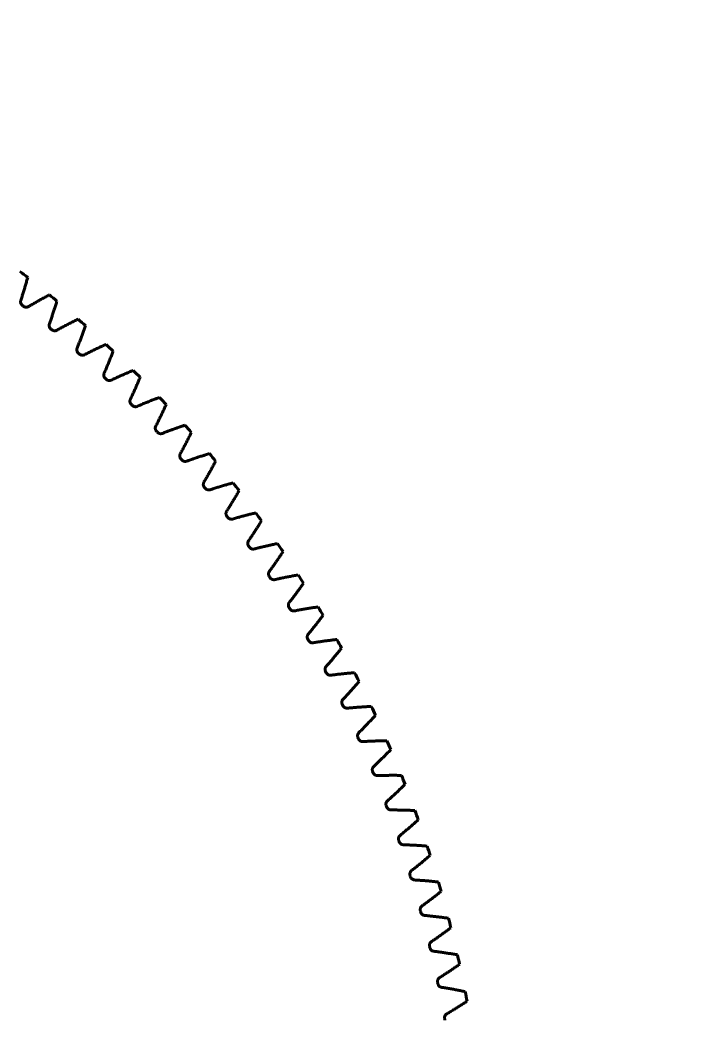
# Model space of a CAD drawing. Header units: millimetres. Extents: x 0 to 210, y 0 to 297.
# Drawn here: x 153.5 to 210, y 151.9 to 237.1 of the extents above; entities that cross this region are included whole.
import ezdxf

# ---------------------------------------------------------------- set-up
doc = ezdxf.new("R2010")
doc.units = ezdxf.units.MM
doc.linetypes.add('K5LT_BASIC', pattern=[0])
doc.layers.add('Системный слой', color=7, linetype='Continuous')

msp = doc.modelspace()

# ---------------------------------------------------------------- linework, layer by layer
at = {"layer": 'Системный слой', "color": 150, "linetype": 'K5LT_BASIC', "lineweight": 60, "true_color": 0x0080ff}
for radius, start, end in [(102.031, 51.9676, 52.4324), (102.031, 50.1676, 50.6324), (99.883, 51.26313, 51.33687), (102.031, 48.3676, 48.8324), (99.883, 49.46313, 49.53687), (99.883, 47.66313, 47.73687), (102.031, 46.5676, 47.0324), (102.031, 44.7676, 45.2324), (99.883, 45.86313, 45.93687), (102.031, 42.9676, 43.4324), (99.883, 44.06313, 44.13687), (99.883, 42.26313, 42.33687), (102.031, 41.1676, 41.6324), (99.883, 40.46313, 40.53687), (102.031, 39.3676, 39.8324), (102.031, 37.5676, 38.0324), (99.883, 38.66313, 38.73687), (102.031, 35.7676, 36.2324), (99.883, 36.86313, 36.93687), (99.883, 35.06313, 35.13687), (102.031, 33.9676, 34.4324), (99.883, 33.26313, 33.33687), (102.031, 32.1676, 32.6324), (99.883, 31.46313, 31.53687), (102.031, 30.3676, 30.8324), (99.883, 29.66313, 29.73687), (102.031, 28.5676, 29.0324), (99.883, 27.86313, 27.93687), (102.031, 26.7676, 27.2324), (99.883, 26.06313, 26.13687), (102.031, 24.9676, 25.4324), (99.883, 24.26313, 24.33687), (102.031, 23.1676, 23.6324), (99.883, 22.46313, 22.53687), (102.031, 21.3676, 21.8324), (99.883, 20.66313, 20.73687), (102.031, 19.5676, 20.0324), (99.883, 18.86313, 18.93687), (102.031, 17.7676, 18.2324), (99.883, 17.06313, 17.13687), (102.031, 15.9676, 16.4324), (99.883, 15.26313, 15.33687), (102.031, 14.1676, 14.6324), (99.883, 13.46313, 13.53687), (102.031, 12.3676, 12.8324), (99.883, 11.66313, 11.73687), (102.031, 10.5676, 11.0324), (99.883, 9.86313, 9.93687)]:
    msp.add_arc((91.297, 134.783), radius, start, end, dxfattribs=at)
for points, knots in [([(154.159, 215.149), (154.129, 215.039), (154.099, 214.929), (154.038, 214.709), (154.007, 214.599), (153.944, 214.381), (153.912, 214.272), (153.847, 214.055), (153.814, 213.946), (153.747, 213.73), (153.713, 213.623), (153.645, 213.408), (153.61, 213.301), (153.575, 213.194)], [0, 0, 0, 0, 1.84767, 1.84767, 3.689606, 3.689606, 5.525806, 5.525806, 7.356272, 7.356272, 9.181004, 9.181004, 11, 11, 11, 11]), ([(153.575, 213.194), (153.567, 213.169), (153.561, 213.144), (153.555, 213.093), (153.554, 213.066), (153.559, 213.015), (153.564, 212.989), (153.578, 212.94), (153.588, 212.916), (153.612, 212.871), (153.627, 212.849), (153.66, 212.81), (153.678, 212.792), (153.698, 212.775)], [0, 0, 0, 0, 1.84861, 1.84861, 3.681575, 3.681575, 5.511756, 5.511756, 7.341287, 7.341287, 9.17066, 9.17066, 11, 11, 11, 11]), ([(154.234, 212.666), (154.331, 212.724), (154.428, 212.781), (154.622, 212.894), (154.72, 212.951), (154.916, 213.063), (155.015, 213.119), (155.213, 213.23), (155.312, 213.285), (155.511, 213.394), (155.612, 213.448), (155.813, 213.556), (155.914, 213.609), (156.015, 213.663)], [0, 0, 0, 0, 1.818996, 1.818996, 3.643728, 3.643728, 5.474194, 5.474194, 7.310394, 7.310394, 9.15233, 9.15233, 11, 11, 11, 11]), ([(156.652, 213.135), (156.619, 213.026), (156.586, 212.916), (156.517, 212.699), (156.483, 212.59), (156.413, 212.374), (156.377, 212.266), (156.306, 212.051), (156.269, 211.944), (156.196, 211.73), (156.159, 211.623), (156.084, 211.411), (156.046, 211.305), (156.007, 211.199)], [0, 0, 0, 0, 1.84767, 1.84767, 3.689606, 3.689606, 5.525806, 5.525806, 7.356272, 7.356272, 9.181004, 9.181004, 11, 11, 11, 11]), ([(153.799, 212.695), (153.819, 212.679), (153.841, 212.665), (153.886, 212.641), (153.911, 212.632), (153.96, 212.618), (153.986, 212.614), (154.037, 212.61), (154.063, 212.611), (154.114, 212.618), (154.14, 212.624), (154.188, 212.641), (154.212, 212.652), (154.234, 212.666)], [0, 0, 0, 0, 1.82934, 1.82934, 3.658713, 3.658713, 5.488244, 5.488244, 7.318425, 7.318425, 9.15139, 9.15139, 11, 11, 11, 11]), ([(156.65, 210.651), (156.748, 210.705), (156.847, 210.759), (157.045, 210.867), (157.144, 210.92), (157.344, 211.026), (157.444, 211.079), (157.645, 211.183), (157.746, 211.235), (157.949, 211.338), (158.051, 211.389), (158.255, 211.491), (158.358, 211.541), (158.46, 211.591)], [0, 0, 0, 0, 1.818996, 1.818996, 3.643728, 3.643728, 5.474194, 5.474194, 7.310394, 7.310394, 9.15233, 9.15233, 11, 11, 11, 11]), ([(156.007, 211.199), (155.998, 211.175), (155.992, 211.149), (155.984, 211.098), (155.983, 211.072), (155.985, 211.021), (155.989, 210.995), (156.002, 210.945), (156.012, 210.921), (156.034, 210.875), (156.048, 210.853), (156.08, 210.812), (156.097, 210.794), (156.117, 210.777)], [0, 0, 0, 0, 1.84861, 1.84861, 3.681575, 3.681575, 5.511756, 5.511756, 7.341287, 7.341287, 9.17066, 9.17066, 11, 11, 11, 11]), ([(156.215, 210.693), (156.235, 210.676), (156.256, 210.662), (156.301, 210.637), (156.325, 210.627), (156.374, 210.611), (156.4, 210.606), (156.451, 210.601), (156.477, 210.601), (156.528, 210.607), (156.554, 210.612), (156.603, 210.627), (156.627, 210.638), (156.65, 210.651)], [0, 0, 0, 0, 1.82934, 1.82934, 3.658713, 3.658713, 5.488244, 5.488244, 7.318425, 7.318425, 9.15139, 9.15139, 11, 11, 11, 11]), ([(159.081, 211.043), (159.045, 210.935), (159.008, 210.827), (158.933, 210.612), (158.895, 210.504), (158.818, 210.29), (158.779, 210.183), (158.701, 209.971), (158.661, 209.865), (158.581, 209.653), (158.541, 209.548), (158.459, 209.338), (158.417, 209.233), (158.375, 209.129)], [0, 0, 0, 0, 1.84767, 1.84767, 3.689606, 3.689606, 5.525806, 5.525806, 7.356272, 7.356272, 9.181004, 9.181004, 11, 11, 11, 11]), ([(158.375, 209.129), (158.366, 209.105), (158.358, 209.08), (158.349, 209.029), (158.347, 209.003), (158.348, 208.951), (158.351, 208.925), (158.363, 208.875), (158.371, 208.851), (158.392, 208.804), (158.406, 208.781), (158.436, 208.74), (158.453, 208.721), (158.472, 208.703)], [0, 0, 0, 0, 1.84861, 1.84861, 3.681575, 3.681575, 5.511756, 5.511756, 7.341287, 7.341287, 9.17066, 9.17066, 11, 11, 11, 11]), ([(159, 208.56), (159.1, 208.612), (159.201, 208.663), (159.402, 208.764), (159.503, 208.814), (159.706, 208.914), (159.808, 208.963), (160.012, 209.061), (160.115, 209.11), (160.321, 209.207), (160.424, 209.255), (160.632, 209.349), (160.736, 209.397), (160.84, 209.443)], [0, 0, 0, 0, 1.818996, 1.818996, 3.643728, 3.643728, 5.474194, 5.474194, 7.310394, 7.310394, 9.15233, 9.15233, 11, 11, 11, 11]), ([(161.443, 208.877), (161.403, 208.77), (161.363, 208.663), (161.281, 208.45), (161.24, 208.344), (161.156, 208.132), (161.114, 208.027), (161.029, 207.816), (160.986, 207.712), (160.9, 207.503), (160.856, 207.399), (160.767, 207.192), (160.723, 207.088), (160.678, 206.985)], [0, 0, 0, 0, 1.84767, 1.84767, 3.689606, 3.689606, 5.525806, 5.525806, 7.356272, 7.356272, 9.181004, 9.181004, 11, 11, 11, 11]), ([(158.567, 208.617), (158.587, 208.599), (158.607, 208.584), (158.651, 208.558), (158.675, 208.547), (158.724, 208.53), (158.749, 208.524), (158.8, 208.517), (158.826, 208.516), (158.877, 208.52), (158.903, 208.525), (158.953, 208.539), (158.977, 208.548), (159, 208.56)], [0, 0, 0, 0, 1.82934, 1.82934, 3.658713, 3.658713, 5.488244, 5.488244, 7.318425, 7.318425, 9.15139, 9.15139, 11, 11, 11, 11]), ([(161.284, 206.397), (161.386, 206.446), (161.488, 206.494), (161.692, 206.588), (161.795, 206.635), (162.001, 206.729), (162.104, 206.775), (162.311, 206.866), (162.415, 206.912), (162.624, 207.002), (162.729, 207.046), (162.939, 207.135), (163.045, 207.179), (163.151, 207.222)], [0, 0, 0, 0, 1.818996, 1.818996, 3.643728, 3.643728, 5.474194, 5.474194, 7.310394, 7.310394, 9.15233, 9.15233, 11, 11, 11, 11]), ([(160.678, 206.985), (160.667, 206.961), (160.659, 206.936), (160.648, 206.886), (160.645, 206.86), (160.645, 206.809), (160.647, 206.783), (160.657, 206.732), (160.665, 206.707), (160.684, 206.66), (160.697, 206.637), (160.726, 206.595), (160.742, 206.575), (160.761, 206.557)], [0, 0, 0, 0, 1.84861, 1.84861, 3.681575, 3.681575, 5.511756, 5.511756, 7.341287, 7.341287, 9.17066, 9.17066, 11, 11, 11, 11]), ([(160.853, 206.467), (160.872, 206.449), (160.892, 206.433), (160.935, 206.406), (160.959, 206.394), (161.007, 206.376), (161.032, 206.369), (161.083, 206.361), (161.109, 206.359), (161.16, 206.361), (161.186, 206.365), (161.236, 206.377), (161.261, 206.386), (161.284, 206.397)], [0, 0, 0, 0, 1.82934, 1.82934, 3.658713, 3.658713, 5.488244, 5.488244, 7.318425, 7.318425, 9.15139, 9.15139, 11, 11, 11, 11]), ([(163.736, 206.637), (163.693, 206.531), (163.649, 206.426), (163.56, 206.215), (163.516, 206.11), (163.426, 205.902), (163.38, 205.797), (163.289, 205.59), (163.243, 205.487), (163.149, 205.281), (163.102, 205.178), (163.007, 204.974), (162.96, 204.872), (162.911, 204.77)], [0, 0, 0, 0, 1.84767, 1.84767, 3.689606, 3.689606, 5.525806, 5.525806, 7.356272, 7.356272, 9.181004, 9.181004, 11, 11, 11, 11]), ([(162.911, 204.77), (162.9, 204.747), (162.891, 204.722), (162.879, 204.672), (162.875, 204.646), (162.873, 204.595), (162.874, 204.569), (162.883, 204.518), (162.89, 204.493), (162.908, 204.445), (162.92, 204.422), (162.947, 204.378), (162.963, 204.358), (162.981, 204.339)], [0, 0, 0, 0, 1.84861, 1.84861, 3.681575, 3.681575, 5.511756, 5.511756, 7.341287, 7.341287, 9.17066, 9.17066, 11, 11, 11, 11]), ([(163.499, 204.164), (163.602, 204.209), (163.706, 204.253), (163.913, 204.342), (164.017, 204.386), (164.226, 204.472), (164.33, 204.515), (164.541, 204.6), (164.646, 204.642), (164.858, 204.726), (164.964, 204.767), (165.177, 204.849), (165.284, 204.889), (165.391, 204.929)], [0, 0, 0, 0, 1.818996, 1.818996, 3.643728, 3.643728, 5.474194, 5.474194, 7.310394, 7.310394, 9.15233, 9.15233, 11, 11, 11, 11]), ([(163.071, 204.247), (163.089, 204.228), (163.109, 204.212), (163.151, 204.183), (163.174, 204.17), (163.221, 204.151), (163.246, 204.143), (163.296, 204.133), (163.323, 204.131), (163.374, 204.131), (163.4, 204.134), (163.45, 204.145), (163.475, 204.153), (163.499, 204.164)], [0, 0, 0, 0, 1.82934, 1.82934, 3.658713, 3.658713, 5.488244, 5.488244, 7.318425, 7.318425, 9.15139, 9.15139, 11, 11, 11, 11]), ([(165.957, 204.326), (165.911, 204.222), (165.863, 204.118), (165.768, 203.91), (165.721, 203.807), (165.624, 203.601), (165.575, 203.498), (165.477, 203.294), (165.428, 203.192), (165.328, 202.989), (165.278, 202.888), (165.177, 202.687), (165.126, 202.586), (165.074, 202.486)], [0, 0, 0, 0, 1.84767, 1.84767, 3.689606, 3.689606, 5.525806, 5.525806, 7.356272, 7.356272, 9.181004, 9.181004, 11, 11, 11, 11]), ([(165.074, 202.486), (165.062, 202.463), (165.053, 202.439), (165.039, 202.389), (165.034, 202.363), (165.03, 202.312), (165.031, 202.286), (165.038, 202.235), (165.044, 202.21), (165.061, 202.161), (165.072, 202.137), (165.098, 202.093), (165.113, 202.073), (165.131, 202.053)], [0, 0, 0, 0, 1.84861, 1.84861, 3.681575, 3.681575, 5.511756, 5.511756, 7.341287, 7.341287, 9.17066, 9.17066, 11, 11, 11, 11]), ([(165.217, 201.958), (165.235, 201.939), (165.254, 201.922), (165.295, 201.892), (165.318, 201.878), (165.364, 201.857), (165.389, 201.849), (165.439, 201.837), (165.465, 201.834), (165.517, 201.833), (165.543, 201.835), (165.594, 201.844), (165.618, 201.852), (165.643, 201.862)], [0, 0, 0, 0, 1.82934, 1.82934, 3.658713, 3.658713, 5.488244, 5.488244, 7.318425, 7.318425, 9.15139, 9.15139, 11, 11, 11, 11]), ([(165.643, 201.862), (165.747, 201.903), (165.852, 201.945), (166.062, 202.027), (166.167, 202.067), (166.379, 202.147), (166.485, 202.187), (166.697, 202.265), (166.804, 202.304), (167.018, 202.381), (167.126, 202.419), (167.341, 202.494), (167.449, 202.531), (167.557, 202.567)], [0, 0, 0, 0, 1.818996, 1.818996, 3.643728, 3.643728, 5.474194, 5.474194, 7.310394, 7.310394, 9.15233, 9.15233, 11, 11, 11, 11]), ([(168.105, 201.947), (168.055, 201.844), (168.004, 201.741), (167.903, 201.537), (167.852, 201.435), (167.749, 201.232), (167.697, 201.131), (167.593, 200.93), (167.54, 200.83), (167.434, 200.63), (167.381, 200.531), (167.273, 200.333), (167.219, 200.234), (167.165, 200.136)], [0, 0, 0, 0, 1.84767, 1.84767, 3.689606, 3.689606, 5.525806, 5.525806, 7.356272, 7.356272, 9.181004, 9.181004, 11, 11, 11, 11]), ([(167.165, 200.136), (167.152, 200.113), (167.141, 200.089), (167.126, 200.04), (167.121, 200.014), (167.115, 199.963), (167.115, 199.937), (167.12, 199.886), (167.125, 199.86), (167.141, 199.811), (167.151, 199.787), (167.176, 199.742), (167.19, 199.721), (167.207, 199.701)], [0, 0, 0, 0, 1.84861, 1.84861, 3.681575, 3.681575, 5.511756, 5.511756, 7.341287, 7.341287, 9.17066, 9.17066, 11, 11, 11, 11]), ([(167.291, 199.603), (167.308, 199.583), (167.326, 199.566), (167.367, 199.534), (167.389, 199.52), (167.435, 199.498), (167.459, 199.488), (167.509, 199.475), (167.535, 199.471), (167.586, 199.469), (167.612, 199.47), (167.663, 199.478), (167.688, 199.484), (167.713, 199.493)], [0, 0, 0, 0, 1.82934, 1.82934, 3.658713, 3.658713, 5.488244, 5.488244, 7.318425, 7.318425, 9.15139, 9.15139, 11, 11, 11, 11]), ([(167.713, 199.493), (167.819, 199.532), (167.925, 199.57), (168.137, 199.645), (168.244, 199.682), (168.458, 199.756), (168.565, 199.792), (168.78, 199.864), (168.888, 199.899), (169.104, 199.969), (169.213, 200.003), (169.43, 200.072), (169.54, 200.105), (169.649, 200.139)], [0, 0, 0, 0, 1.818996, 1.818996, 3.643728, 3.643728, 5.474194, 5.474194, 7.310394, 7.310394, 9.15233, 9.15233, 11, 11, 11, 11]), ([(170.176, 199.501), (170.123, 199.4), (170.07, 199.299), (169.962, 199.098), (169.908, 198.997), (169.798, 198.798), (169.743, 198.699), (169.633, 198.501), (169.577, 198.402), (169.465, 198.206), (169.408, 198.108), (169.295, 197.914), (169.238, 197.817), (169.18, 197.72)], [0, 0, 0, 0, 1.84767, 1.84767, 3.689606, 3.689606, 5.525806, 5.525806, 7.356272, 7.356272, 9.181004, 9.181004, 11, 11, 11, 11]), ([(169.18, 197.72), (169.166, 197.698), (169.155, 197.674), (169.138, 197.626), (169.132, 197.6), (169.125, 197.549), (169.124, 197.523), (169.128, 197.472), (169.132, 197.446), (169.146, 197.397), (169.155, 197.372), (169.179, 197.327), (169.193, 197.305), (169.209, 197.285)], [0, 0, 0, 0, 1.84861, 1.84861, 3.681575, 3.681575, 5.511756, 5.511756, 7.341287, 7.341287, 9.17066, 9.17066, 11, 11, 11, 11]), ([(169.708, 197.061), (169.815, 197.096), (169.922, 197.131), (170.137, 197.199), (170.244, 197.233), (170.46, 197.3), (170.569, 197.333), (170.786, 197.398), (170.895, 197.43), (171.113, 197.493), (171.223, 197.524), (171.443, 197.585), (171.553, 197.615), (171.663, 197.645)], [0, 0, 0, 0, 1.818996, 1.818996, 3.643728, 3.643728, 5.474194, 5.474194, 7.310394, 7.310394, 9.15233, 9.15233, 11, 11, 11, 11]), ([(169.289, 197.184), (169.306, 197.164), (169.324, 197.146), (169.363, 197.113), (169.385, 197.098), (169.43, 197.074), (169.454, 197.064), (169.503, 197.05), (169.529, 197.045), (169.58, 197.041), (169.607, 197.041), (169.658, 197.047), (169.683, 197.053), (169.708, 197.061)], [0, 0, 0, 0, 1.82934, 1.82934, 3.658713, 3.658713, 5.488244, 5.488244, 7.318425, 7.318425, 9.15139, 9.15139, 11, 11, 11, 11]), ([(172.17, 196.991), (172.114, 196.892), (172.057, 196.793), (171.943, 196.595), (171.886, 196.497), (171.77, 196.301), (171.712, 196.203), (171.596, 196.009), (171.537, 195.912), (171.418, 195.719), (171.359, 195.624), (171.239, 195.433), (171.179, 195.338), (171.118, 195.243)], [0, 0, 0, 0, 1.84767, 1.84767, 3.689606, 3.689606, 5.525806, 5.525806, 7.356272, 7.356272, 9.181004, 9.181004, 11, 11, 11, 11]), ([(171.118, 195.243), (171.104, 195.221), (171.092, 195.198), (171.074, 195.15), (171.067, 195.124), (171.058, 195.074), (171.056, 195.047), (171.058, 194.996), (171.062, 194.97), (171.074, 194.92), (171.083, 194.896), (171.105, 194.849), (171.118, 194.827), (171.134, 194.807)], [0, 0, 0, 0, 1.84861, 1.84861, 3.681575, 3.681575, 5.511756, 5.511756, 7.341287, 7.341287, 9.17066, 9.17066, 11, 11, 11, 11]), ([(171.626, 194.567), (171.734, 194.599), (171.842, 194.63), (172.058, 194.692), (172.167, 194.723), (172.385, 194.782), (172.494, 194.812), (172.713, 194.87), (172.823, 194.898), (173.044, 194.955), (173.154, 194.982), (173.376, 195.037), (173.487, 195.064), (173.598, 195.09)], [0, 0, 0, 0, 1.818996, 1.818996, 3.643728, 3.643728, 5.474194, 5.474194, 7.310394, 7.310394, 9.15233, 9.15233, 11, 11, 11, 11]), ([(171.211, 194.704), (171.226, 194.683), (171.244, 194.664), (171.282, 194.63), (171.304, 194.615), (171.348, 194.589), (171.372, 194.579), (171.421, 194.562), (171.446, 194.557), (171.497, 194.551), (171.523, 194.551), (171.575, 194.555), (171.6, 194.56), (171.626, 194.567)], [0, 0, 0, 0, 1.82934, 1.82934, 3.658713, 3.658713, 5.488244, 5.488244, 7.318425, 7.318425, 9.15139, 9.15139, 11, 11, 11, 11]), ([(174.084, 194.42), (174.025, 194.323), (173.965, 194.225), (173.845, 194.031), (173.785, 193.935), (173.663, 193.743), (173.602, 193.647), (173.479, 193.456), (173.417, 193.362), (173.293, 193.173), (173.23, 193.079), (173.105, 192.892), (173.042, 192.799), (172.978, 192.706)], [0, 0, 0, 0, 1.84767, 1.84767, 3.689606, 3.689606, 5.525806, 5.525806, 7.356272, 7.356272, 9.181004, 9.181004, 11, 11, 11, 11]), ([(172.978, 192.706), (172.963, 192.684), (172.951, 192.661), (172.931, 192.614), (172.923, 192.589), (172.913, 192.539), (172.91, 192.512), (172.91, 192.461), (172.913, 192.435), (172.924, 192.385), (172.932, 192.36), (172.952, 192.313), (172.965, 192.291), (172.98, 192.269)], [0, 0, 0, 0, 1.84861, 1.84861, 3.681575, 3.681575, 5.511756, 5.511756, 7.341287, 7.341287, 9.17066, 9.17066, 11, 11, 11, 11]), ([(173.053, 192.164), (173.069, 192.143), (173.085, 192.123), (173.123, 192.088), (173.143, 192.072), (173.187, 192.045), (173.211, 192.034), (173.259, 192.016), (173.284, 192.01), (173.335, 192.002), (173.361, 192.001), (173.413, 192.004), (173.438, 192.008), (173.464, 192.015)], [0, 0, 0, 0, 1.82934, 1.82934, 3.658713, 3.658713, 5.488244, 5.488244, 7.318425, 7.318425, 9.15139, 9.15139, 11, 11, 11, 11]), ([(173.464, 192.015), (173.573, 192.043), (173.682, 192.071), (173.9, 192.126), (174.01, 192.153), (174.229, 192.206), (174.34, 192.232), (174.561, 192.283), (174.671, 192.308), (174.893, 192.357), (175.005, 192.381), (175.228, 192.429), (175.34, 192.452), (175.452, 192.475)], [0, 0, 0, 0, 1.818996, 1.818996, 3.643728, 3.643728, 5.474194, 5.474194, 7.310394, 7.310394, 9.15233, 9.15233, 11, 11, 11, 11]), ([(175.917, 191.79), (175.854, 191.695), (175.792, 191.599), (175.665, 191.409), (175.602, 191.315), (175.474, 191.126), (175.41, 191.033), (175.281, 190.846), (175.217, 190.753), (175.087, 190.568), (175.021, 190.476), (174.89, 190.293), (174.824, 190.202), (174.757, 190.112)], [0, 0, 0, 0, 1.84767, 1.84767, 3.689606, 3.689606, 5.525806, 5.525806, 7.356272, 7.356272, 9.181004, 9.181004, 11, 11, 11, 11]), ([(174.757, 190.112), (174.741, 190.09), (174.728, 190.068), (174.707, 190.021), (174.698, 189.996), (174.686, 189.946), (174.683, 189.92), (174.682, 189.869), (174.684, 189.843), (174.693, 189.793), (174.7, 189.767), (174.719, 189.72), (174.731, 189.697), (174.745, 189.675)], [0, 0, 0, 0, 1.84861, 1.84861, 3.681575, 3.681575, 5.511756, 5.511756, 7.341287, 7.341287, 9.17066, 9.17066, 11, 11, 11, 11]), ([(174.816, 189.568), (174.83, 189.546), (174.846, 189.526), (174.882, 189.49), (174.903, 189.473), (174.945, 189.445), (174.969, 189.433), (175.016, 189.414), (175.041, 189.406), (175.092, 189.397), (175.118, 189.395), (175.169, 189.396), (175.195, 189.4), (175.221, 189.405)], [0, 0, 0, 0, 1.82934, 1.82934, 3.658713, 3.658713, 5.488244, 5.488244, 7.318425, 7.318425, 9.15139, 9.15139, 11, 11, 11, 11]), ([(175.221, 189.405), (175.331, 189.43), (175.44, 189.455), (175.661, 189.503), (175.771, 189.526), (175.992, 189.572), (176.103, 189.595), (176.326, 189.639), (176.437, 189.661), (176.661, 189.703), (176.773, 189.724), (176.997, 189.764), (177.11, 189.784), (177.222, 189.803)], [0, 0, 0, 0, 1.818996, 1.818996, 3.643728, 3.643728, 5.474194, 5.474194, 7.310394, 7.310394, 9.15233, 9.15233, 11, 11, 11, 11]), ([(177.666, 189.104), (177.6, 189.011), (177.535, 188.917), (177.402, 188.731), (177.336, 188.639), (177.203, 188.454), (177.136, 188.363), (177.001, 188.18), (176.933, 188.09), (176.797, 187.909), (176.729, 187.819), (176.592, 187.64), (176.523, 187.551), (176.454, 187.463)], [0, 0, 0, 0, 1.84767, 1.84767, 3.689606, 3.689606, 5.525806, 5.525806, 7.356272, 7.356272, 9.181004, 9.181004, 11, 11, 11, 11]), ([(176.454, 187.463), (176.438, 187.442), (176.424, 187.42), (176.401, 187.374), (176.391, 187.349), (176.378, 187.3), (176.374, 187.274), (176.371, 187.223), (176.372, 187.197), (176.379, 187.146), (176.386, 187.12), (176.403, 187.072), (176.414, 187.049), (176.428, 187.027)], [0, 0, 0, 0, 1.84861, 1.84861, 3.681575, 3.681575, 5.511756, 5.511756, 7.341287, 7.341287, 9.17066, 9.17066, 11, 11, 11, 11]), ([(176.495, 186.917), (176.509, 186.895), (176.524, 186.875), (176.559, 186.837), (176.579, 186.82), (176.621, 186.79), (176.644, 186.777), (176.691, 186.757), (176.716, 186.749), (176.766, 186.738), (176.792, 186.735), (176.844, 186.735), (176.869, 186.737), (176.895, 186.742)], [0, 0, 0, 0, 1.82934, 1.82934, 3.658713, 3.658713, 5.488244, 5.488244, 7.318425, 7.318425, 9.15139, 9.15139, 11, 11, 11, 11]), ([(176.895, 186.742), (177.006, 186.764), (177.116, 186.785), (177.338, 186.826), (177.449, 186.846), (177.671, 186.885), (177.783, 186.904), (178.007, 186.941), (178.119, 186.959), (178.343, 186.995), (178.456, 187.012), (178.682, 187.045), (178.795, 187.061), (178.908, 187.077)], [0, 0, 0, 0, 1.818996, 1.818996, 3.643728, 3.643728, 5.474194, 5.474194, 7.310394, 7.310394, 9.15233, 9.15233, 11, 11, 11, 11]), ([(179.329, 186.365), (179.261, 186.273), (179.192, 186.182), (179.054, 186), (178.985, 185.91), (178.846, 185.73), (178.776, 185.64), (178.636, 185.462), (178.565, 185.373), (178.424, 185.197), (178.353, 185.109), (178.21, 184.935), (178.139, 184.848), (178.066, 184.762)], [0, 0, 0, 0, 1.84767, 1.84767, 3.689606, 3.689606, 5.525806, 5.525806, 7.356272, 7.356272, 9.181004, 9.181004, 11, 11, 11, 11]), ([(178.066, 184.762), (178.05, 184.742), (178.035, 184.72), (178.011, 184.675), (178, 184.651), (177.986, 184.602), (177.981, 184.576), (177.976, 184.525), (177.976, 184.498), (177.982, 184.448), (177.988, 184.422), (178.004, 184.373), (178.014, 184.35), (178.027, 184.327)], [0, 0, 0, 0, 1.84861, 1.84861, 3.681575, 3.681575, 5.511756, 5.511756, 7.341287, 7.341287, 9.17066, 9.17066, 11, 11, 11, 11]), ([(178.091, 184.215), (178.104, 184.193), (178.119, 184.172), (178.152, 184.133), (178.172, 184.115), (178.212, 184.085), (178.235, 184.071), (178.281, 184.049), (178.306, 184.04), (178.356, 184.028), (178.382, 184.024), (178.433, 184.022), (178.459, 184.024), (178.485, 184.028)], [0, 0, 0, 0, 1.82934, 1.82934, 3.658713, 3.658713, 5.488244, 5.488244, 7.318425, 7.318425, 9.15139, 9.15139, 11, 11, 11, 11]), ([(178.485, 184.028), (178.596, 184.046), (178.707, 184.064), (178.93, 184.098), (179.042, 184.114), (179.265, 184.146), (179.377, 184.162), (179.602, 184.192), (179.715, 184.207), (179.941, 184.235), (180.054, 184.248), (180.28, 184.275), (180.394, 184.287), (180.507, 184.299)], [0, 0, 0, 0, 1.818996, 1.818996, 3.643728, 3.643728, 5.474194, 5.474194, 7.310394, 7.310394, 9.15233, 9.15233, 11, 11, 11, 11]), ([(180.906, 183.574), (180.835, 183.485), (180.764, 183.395), (180.62, 183.218), (180.548, 183.13), (180.403, 182.954), (180.331, 182.867), (180.185, 182.694), (180.111, 182.607), (179.965, 182.436), (179.891, 182.35), (179.743, 182.18), (179.668, 182.096), (179.594, 182.012)], [0, 0, 0, 0, 1.84767, 1.84767, 3.689606, 3.689606, 5.525806, 5.525806, 7.356272, 7.356272, 9.181004, 9.181004, 11, 11, 11, 11]), ([(179.594, 182.012), (179.576, 181.992), (179.561, 181.971), (179.535, 181.927), (179.524, 181.903), (179.508, 181.854), (179.502, 181.828), (179.496, 181.778), (179.495, 181.751), (179.499, 181.7), (179.504, 181.674), (179.518, 181.625), (179.528, 181.601), (179.54, 181.578)], [0, 0, 0, 0, 1.84861, 1.84861, 3.681575, 3.681575, 5.511756, 5.511756, 7.341287, 7.341287, 9.17066, 9.17066, 11, 11, 11, 11]), ([(179.601, 181.465), (179.613, 181.442), (179.627, 181.42), (179.66, 181.381), (179.678, 181.362), (179.718, 181.33), (179.74, 181.316), (179.786, 181.292), (179.81, 181.283), (179.859, 181.269), (179.885, 181.265), (179.937, 181.261), (179.963, 181.262), (179.989, 181.265)], [0, 0, 0, 0, 1.82934, 1.82934, 3.658713, 3.658713, 5.488244, 5.488244, 7.318425, 7.318425, 9.15139, 9.15139, 11, 11, 11, 11]), ([(179.989, 181.265), (180.1, 181.28), (180.212, 181.294), (180.436, 181.321), (180.548, 181.334), (180.772, 181.359), (180.885, 181.371), (181.111, 181.394), (181.224, 181.405), (181.45, 181.426), (181.564, 181.436), (181.791, 181.455), (181.905, 181.464), (182.019, 181.473)], [0, 0, 0, 0, 1.818996, 1.818996, 3.643728, 3.643728, 5.474194, 5.474194, 7.310394, 7.310394, 9.15233, 9.15233, 11, 11, 11, 11]), ([(182.395, 180.735), (182.321, 180.648), (182.246, 180.561), (182.097, 180.389), (182.022, 180.303), (181.872, 180.132), (181.797, 180.047), (181.646, 179.878), (181.57, 179.794), (181.418, 179.627), (181.341, 179.544), (181.188, 179.379), (181.111, 179.297), (181.033, 179.215)], [0, 0, 0, 0, 1.84767, 1.84767, 3.689606, 3.689606, 5.525806, 5.525806, 7.356272, 7.356272, 9.181004, 9.181004, 11, 11, 11, 11]), ([(181.033, 179.215), (181.015, 179.196), (180.999, 179.175), (180.972, 179.132), (180.961, 179.108), (180.943, 179.06), (180.936, 179.035), (180.928, 178.984), (180.927, 178.958), (180.93, 178.907), (180.933, 178.881), (180.946, 178.831), (180.955, 178.807), (180.967, 178.784)], [0, 0, 0, 0, 1.84861, 1.84861, 3.681575, 3.681575, 5.511756, 5.511756, 7.341287, 7.341287, 9.17066, 9.17066, 11, 11, 11, 11]), ([(181.023, 178.668), (181.035, 178.645), (181.048, 178.623), (181.08, 178.582), (181.098, 178.563), (181.137, 178.53), (181.158, 178.515), (181.203, 178.49), (181.227, 178.48), (181.276, 178.464), (181.302, 178.459), (181.353, 178.454), (181.379, 178.454), (181.405, 178.456)], [0, 0, 0, 0, 1.82934, 1.82934, 3.658713, 3.658713, 5.488244, 5.488244, 7.318425, 7.318425, 9.15139, 9.15139, 11, 11, 11, 11]), ([(181.405, 178.456), (181.517, 178.467), (181.629, 178.478), (181.854, 178.498), (181.966, 178.507), (182.191, 178.525), (182.304, 178.534), (182.53, 178.55), (182.644, 178.557), (182.871, 178.571), (182.984, 178.578), (183.212, 178.59), (183.326, 178.595), (183.441, 178.6)], [0, 0, 0, 0, 1.818996, 1.818996, 3.643728, 3.643728, 5.474194, 5.474194, 7.310394, 7.310394, 9.15233, 9.15233, 11, 11, 11, 11]), ([(183.793, 177.851), (183.716, 177.766), (183.639, 177.682), (183.485, 177.514), (183.407, 177.43), (183.252, 177.264), (183.174, 177.182), (183.018, 177.018), (182.939, 176.936), (182.782, 176.774), (182.703, 176.693), (182.544, 176.533), (182.465, 176.454), (182.385, 176.375)], [0, 0, 0, 0, 1.84767, 1.84767, 3.689606, 3.689606, 5.525806, 5.525806, 7.356272, 7.356272, 9.181004, 9.181004, 11, 11, 11, 11]), ([(182.385, 176.375), (182.366, 176.356), (182.35, 176.336), (182.321, 176.293), (182.309, 176.27), (182.289, 176.222), (182.282, 176.197), (182.272, 176.147), (182.27, 176.121), (182.271, 176.069), (182.274, 176.043), (182.286, 175.993), (182.294, 175.969), (182.305, 175.945)], [0, 0, 0, 0, 1.84861, 1.84861, 3.681575, 3.681575, 5.511756, 5.511756, 7.341287, 7.341287, 9.17066, 9.17066, 11, 11, 11, 11]), ([(182.357, 175.828), (182.368, 175.804), (182.381, 175.782), (182.411, 175.741), (182.429, 175.721), (182.466, 175.686), (182.487, 175.671), (182.531, 175.644), (182.555, 175.633), (182.604, 175.616), (182.629, 175.61), (182.68, 175.603), (182.706, 175.603), (182.733, 175.604)], [0, 0, 0, 0, 1.82934, 1.82934, 3.658713, 3.658713, 5.488244, 5.488244, 7.318425, 7.318425, 9.15139, 9.15139, 11, 11, 11, 11]), ([(182.733, 175.604), (182.845, 175.612), (182.957, 175.619), (183.182, 175.632), (183.295, 175.638), (183.52, 175.649), (183.634, 175.654), (183.86, 175.662), (183.974, 175.666), (184.201, 175.673), (184.315, 175.676), (184.543, 175.681), (184.657, 175.683), (184.771, 175.684)], [0, 0, 0, 0, 1.818996, 1.818996, 3.643728, 3.643728, 5.474194, 5.474194, 7.310394, 7.310394, 9.15233, 9.15233, 11, 11, 11, 11]), ([(185.1, 174.925), (185.021, 174.842), (184.941, 174.76), (184.782, 174.597), (184.702, 174.516), (184.541, 174.355), (184.46, 174.275), (184.299, 174.116), (184.218, 174.037), (184.055, 173.88), (183.974, 173.802), (183.811, 173.647), (183.729, 173.57), (183.646, 173.493)], [0, 0, 0, 0, 1.84767, 1.84767, 3.689606, 3.689606, 5.525806, 5.525806, 7.356272, 7.356272, 9.181004, 9.181004, 11, 11, 11, 11]), ([(183.646, 173.493), (183.627, 173.475), (183.61, 173.455), (183.58, 173.413), (183.567, 173.391), (183.546, 173.344), (183.538, 173.319), (183.527, 173.269), (183.524, 173.243), (183.523, 173.192), (183.525, 173.165), (183.535, 173.115), (183.543, 173.09), (183.553, 173.066)], [0, 0, 0, 0, 1.84861, 1.84861, 3.681575, 3.681575, 5.511756, 5.511756, 7.341287, 7.341287, 9.17066, 9.17066, 11, 11, 11, 11]), ([(183.602, 172.948), (183.612, 172.923), (183.624, 172.901), (183.653, 172.858), (183.67, 172.838), (183.706, 172.802), (183.727, 172.786), (183.77, 172.759), (183.793, 172.747), (183.841, 172.728), (183.867, 172.721), (183.917, 172.713), (183.943, 172.711), (183.97, 172.712)], [0, 0, 0, 0, 1.82934, 1.82934, 3.658713, 3.658713, 5.488244, 5.488244, 7.318425, 7.318425, 9.15139, 9.15139, 11, 11, 11, 11]), ([(183.97, 172.712), (184.082, 172.716), (184.194, 172.72), (184.42, 172.726), (184.533, 172.728), (184.759, 172.732), (184.872, 172.733), (185.098, 172.735), (185.212, 172.735), (185.439, 172.735), (185.553, 172.734), (185.781, 172.732), (185.896, 172.73), (186.01, 172.728)], [0, 0, 0, 0, 1.818996, 1.818996, 3.643728, 3.643728, 5.474194, 5.474194, 7.310394, 7.310394, 9.15233, 9.15233, 11, 11, 11, 11]), ([(186.315, 171.958), (186.233, 171.878), (186.151, 171.799), (185.986, 171.641), (185.904, 171.563), (185.738, 171.407), (185.655, 171.329), (185.489, 171.175), (185.405, 171.099), (185.238, 170.947), (185.154, 170.871), (184.986, 170.721), (184.901, 170.647), (184.817, 170.573)], [0, 0, 0, 0, 1.84767, 1.84767, 3.689606, 3.689606, 5.525806, 5.525806, 7.356272, 7.356272, 9.181004, 9.181004, 11, 11, 11, 11]), ([(184.817, 170.573), (184.797, 170.556), (184.779, 170.537), (184.748, 170.496), (184.734, 170.473), (184.712, 170.427), (184.703, 170.402), (184.69, 170.353), (184.686, 170.327), (184.684, 170.276), (184.686, 170.249), (184.694, 170.199), (184.7, 170.174), (184.71, 170.15)], [0, 0, 0, 0, 1.84861, 1.84861, 3.681575, 3.681575, 5.511756, 5.511756, 7.341287, 7.341287, 9.17066, 9.17066, 11, 11, 11, 11]), ([(184.755, 170.029), (184.764, 170.005), (184.776, 169.982), (184.803, 169.939), (184.819, 169.918), (184.855, 169.881), (184.875, 169.864), (184.917, 169.835), (184.94, 169.823), (184.987, 169.803), (185.012, 169.795), (185.063, 169.785), (185.089, 169.782), (185.115, 169.783)], [0, 0, 0, 0, 1.82934, 1.82934, 3.658713, 3.658713, 5.488244, 5.488244, 7.318425, 7.318425, 9.15139, 9.15139, 11, 11, 11, 11]), ([(185.115, 169.783), (185.228, 169.783), (185.34, 169.783), (185.566, 169.782), (185.678, 169.781), (185.904, 169.777), (186.018, 169.775), (186.244, 169.77), (186.358, 169.767), (186.585, 169.759), (186.699, 169.755), (186.927, 169.745), (187.041, 169.74), (187.155, 169.734)], [0, 0, 0, 0, 1.818996, 1.818996, 3.643728, 3.643728, 5.474194, 5.474194, 7.310394, 7.310394, 9.15233, 9.15233, 11, 11, 11, 11]), ([(187.435, 168.955), (187.351, 168.878), (187.267, 168.801), (187.097, 168.649), (187.012, 168.573), (186.842, 168.422), (186.756, 168.347), (186.585, 168.199), (186.499, 168.125), (186.327, 167.978), (186.241, 167.905), (186.068, 167.761), (185.982, 167.689), (185.895, 167.618)], [0, 0, 0, 0, 1.84767, 1.84767, 3.689606, 3.689606, 5.525806, 5.525806, 7.356272, 7.356272, 9.181004, 9.181004, 11, 11, 11, 11]), ([(185.895, 167.618), (185.874, 167.601), (185.856, 167.583), (185.823, 167.543), (185.809, 167.521), (185.785, 167.475), (185.775, 167.451), (185.761, 167.402), (185.757, 167.376), (185.753, 167.325), (185.754, 167.299), (185.76, 167.248), (185.766, 167.223), (185.774, 167.198)], [0, 0, 0, 0, 1.84861, 1.84861, 3.681575, 3.681575, 5.511756, 5.511756, 7.341287, 7.341287, 9.17066, 9.17066, 11, 11, 11, 11]), ([(185.816, 167.076), (185.824, 167.052), (185.835, 167.028), (185.861, 166.984), (185.877, 166.963), (185.911, 166.925), (185.931, 166.907), (185.972, 166.877), (185.995, 166.864), (186.041, 166.843), (186.066, 166.834), (186.116, 166.822), (186.142, 166.819), (186.168, 166.818)], [0, 0, 0, 0, 1.82934, 1.82934, 3.658713, 3.658713, 5.488244, 5.488244, 7.318425, 7.318425, 9.15139, 9.15139, 11, 11, 11, 11]), ([(186.168, 166.818), (186.281, 166.815), (186.393, 166.812), (186.618, 166.804), (186.731, 166.799), (186.957, 166.788), (187.07, 166.783), (187.296, 166.77), (187.41, 166.763), (187.637, 166.749), (187.75, 166.741), (187.978, 166.724), (188.092, 166.715), (188.206, 166.706)], [0, 0, 0, 0, 1.818996, 1.818996, 3.643728, 3.643728, 5.474194, 5.474194, 7.310394, 7.310394, 9.15233, 9.15233, 11, 11, 11, 11]), ([(188.461, 165.919), (188.375, 165.844), (188.288, 165.77), (188.114, 165.623), (188.026, 165.55), (187.851, 165.404), (187.764, 165.332), (187.588, 165.189), (187.5, 165.118), (187.323, 164.977), (187.235, 164.907), (187.057, 164.768), (186.968, 164.699), (186.879, 164.63)], [0, 0, 0, 0, 1.84767, 1.84767, 3.689606, 3.689606, 5.525806, 5.525806, 7.356272, 7.356272, 9.181004, 9.181004, 11, 11, 11, 11]), ([(186.879, 164.63), (186.858, 164.614), (186.839, 164.596), (186.806, 164.557), (186.791, 164.536), (186.765, 164.491), (186.755, 164.467), (186.739, 164.418), (186.734, 164.393), (186.728, 164.342), (186.728, 164.316), (186.733, 164.265), (186.738, 164.239), (186.746, 164.214)], [0, 0, 0, 0, 1.84861, 1.84861, 3.681575, 3.681575, 5.511756, 5.511756, 7.341287, 7.341287, 9.17066, 9.17066, 11, 11, 11, 11]), ([(186.784, 164.092), (186.791, 164.067), (186.801, 164.043), (186.826, 163.998), (186.841, 163.976), (186.874, 163.937), (186.893, 163.919), (186.933, 163.888), (186.955, 163.874), (187.001, 163.851), (187.026, 163.842), (187.076, 163.828), (187.101, 163.824), (187.128, 163.823)], [0, 0, 0, 0, 1.82934, 1.82934, 3.658713, 3.658713, 5.488244, 5.488244, 7.318425, 7.318425, 9.15139, 9.15139, 11, 11, 11, 11]), ([(187.128, 163.823), (187.24, 163.816), (187.352, 163.809), (187.577, 163.794), (187.69, 163.785), (187.915, 163.768), (188.028, 163.759), (188.254, 163.739), (188.367, 163.729), (188.593, 163.707), (188.707, 163.695), (188.933, 163.672), (189.047, 163.659), (189.161, 163.646)], [0, 0, 0, 0, 1.818996, 1.818996, 3.643728, 3.643728, 5.474194, 5.474194, 7.310394, 7.310394, 9.15233, 9.15233, 11, 11, 11, 11]), ([(189.391, 162.851), (189.303, 162.78), (189.213, 162.708), (189.034, 162.567), (188.945, 162.496), (188.765, 162.357), (188.675, 162.287), (188.495, 162.15), (188.405, 162.081), (188.224, 161.946), (188.134, 161.879), (187.952, 161.745), (187.861, 161.679), (187.77, 161.613)], [0, 0, 0, 0, 1.84767, 1.84767, 3.689606, 3.689606, 5.525806, 5.525806, 7.356272, 7.356272, 9.181004, 9.181004, 11, 11, 11, 11]), ([(187.77, 161.613), (187.748, 161.598), (187.729, 161.581), (187.694, 161.543), (187.678, 161.522), (187.651, 161.478), (187.64, 161.454), (187.623, 161.406), (187.617, 161.38), (187.61, 161.33), (187.609, 161.303), (187.612, 161.252), (187.616, 161.227), (187.623, 161.202)], [0, 0, 0, 0, 1.84861, 1.84861, 3.681575, 3.681575, 5.511756, 5.511756, 7.341287, 7.341287, 9.17066, 9.17066, 11, 11, 11, 11]), ([(187.657, 161.078), (187.664, 161.053), (187.673, 161.029), (187.696, 160.983), (187.711, 160.961), (187.743, 160.921), (187.761, 160.902), (187.8, 160.869), (187.822, 160.855), (187.867, 160.83), (187.891, 160.82), (187.941, 160.805), (187.966, 160.801), (187.993, 160.798)], [0, 0, 0, 0, 1.82934, 1.82934, 3.658713, 3.658713, 5.488244, 5.488244, 7.318425, 7.318425, 9.15139, 9.15139, 11, 11, 11, 11]), ([(187.993, 160.798), (188.105, 160.788), (188.217, 160.777), (188.441, 160.755), (188.553, 160.743), (188.778, 160.719), (188.89, 160.706), (189.115, 160.679), (189.228, 160.665), (189.454, 160.636), (189.567, 160.621), (189.793, 160.591), (189.906, 160.575), (190.019, 160.558)], [0, 0, 0, 0, 1.818996, 1.818996, 3.643728, 3.643728, 5.474194, 5.474194, 7.310394, 7.310394, 9.15233, 9.15233, 11, 11, 11, 11]), ([(190.225, 159.756), (190.134, 159.687), (190.042, 159.619), (189.859, 159.483), (189.767, 159.415), (189.583, 159.281), (189.491, 159.215), (189.307, 159.083), (189.215, 159.018), (189.029, 158.888), (188.937, 158.823), (188.751, 158.696), (188.658, 158.633), (188.565, 158.57)], [0, 0, 0, 0, 1.84767, 1.84767, 3.689606, 3.689606, 5.525806, 5.525806, 7.356272, 7.356272, 9.181004, 9.181004, 11, 11, 11, 11]), ([(188.565, 158.57), (188.543, 158.555), (188.523, 158.538), (188.487, 158.502), (188.47, 158.481), (188.442, 158.438), (188.43, 158.415), (188.412, 158.367), (188.405, 158.342), (188.396, 158.291), (188.394, 158.265), (188.396, 158.214), (188.399, 158.188), (188.406, 158.163)], [0, 0, 0, 0, 1.84861, 1.84861, 3.681575, 3.681575, 5.511756, 5.511756, 7.341287, 7.341287, 9.17066, 9.17066, 11, 11, 11, 11]), ([(188.436, 158.038), (188.442, 158.013), (188.45, 157.988), (188.472, 157.942), (188.485, 157.92), (188.516, 157.878), (188.534, 157.859), (188.572, 157.825), (188.593, 157.81), (188.638, 157.784), (188.662, 157.773), (188.71, 157.757), (188.736, 157.751), (188.762, 157.748)], [0, 0, 0, 0, 1.82934, 1.82934, 3.658713, 3.658713, 5.488244, 5.488244, 7.318425, 7.318425, 9.15139, 9.15139, 11, 11, 11, 11]), ([(188.762, 157.748), (188.874, 157.734), (188.985, 157.72), (189.209, 157.691), (189.32, 157.676), (189.544, 157.644), (189.656, 157.628), (189.881, 157.594), (189.993, 157.576), (190.217, 157.54), (190.33, 157.522), (190.555, 157.484), (190.667, 157.464), (190.78, 157.444)], [0, 0, 0, 0, 1.818996, 1.818996, 3.643728, 3.643728, 5.474194, 5.474194, 7.310394, 7.310394, 9.15233, 9.15233, 11, 11, 11, 11]), ([(190.96, 156.637), (190.867, 156.571), (190.773, 156.505), (190.586, 156.375), (190.492, 156.31), (190.304, 156.182), (190.21, 156.118), (190.022, 155.992), (189.927, 155.93), (189.738, 155.806), (189.644, 155.745), (189.454, 155.623), (189.359, 155.563), (189.264, 155.503)], [0, 0, 0, 0, 1.84767, 1.84767, 3.689606, 3.689606, 5.525806, 5.525806, 7.356272, 7.356272, 9.181004, 9.181004, 11, 11, 11, 11]), ([(189.264, 155.503), (189.242, 155.489), (189.221, 155.473), (189.184, 155.437), (189.167, 155.417), (189.137, 155.375), (189.125, 155.352), (189.105, 155.305), (189.097, 155.28), (189.087, 155.23), (189.084, 155.204), (189.084, 155.152), (189.087, 155.127), (189.092, 155.101)], [0, 0, 0, 0, 1.84861, 1.84861, 3.681575, 3.681575, 5.511756, 5.511756, 7.341287, 7.341287, 9.17066, 9.17066, 11, 11, 11, 11]), ([(189.118, 154.975), (189.123, 154.95), (189.131, 154.925), (189.151, 154.878), (189.164, 154.855), (189.193, 154.813), (189.211, 154.793), (189.248, 154.758), (189.269, 154.742), (189.312, 154.715), (189.336, 154.704), (189.384, 154.686), (189.409, 154.679), (189.435, 154.675)], [0, 0, 0, 0, 1.82934, 1.82934, 3.658713, 3.658713, 5.488244, 5.488244, 7.318425, 7.318425, 9.15139, 9.15139, 11, 11, 11, 11]), ([(189.435, 154.675), (189.546, 154.658), (189.658, 154.641), (189.88, 154.604), (189.991, 154.585), (190.214, 154.547), (190.325, 154.527), (190.548, 154.486), (190.66, 154.465), (190.883, 154.422), (190.995, 154.4), (191.219, 154.355), (191.331, 154.332), (191.442, 154.308)], [0, 0, 0, 0, 1.818996, 1.818996, 3.643728, 3.643728, 5.474194, 5.474194, 7.310394, 7.310394, 9.15233, 9.15233, 11, 11, 11, 11]), ([(191.598, 153.495), (191.502, 153.432), (191.407, 153.37), (191.215, 153.245), (191.12, 153.184), (190.928, 153.062), (190.832, 153.001), (190.639, 152.881), (190.543, 152.821), (190.35, 152.704), (190.254, 152.645), (190.06, 152.529), (189.963, 152.472), (189.866, 152.415)], [0, 0, 0, 0, 1.84767, 1.84767, 3.689606, 3.689606, 5.525806, 5.525806, 7.356272, 7.356272, 9.181004, 9.181004, 11, 11, 11, 11]), ([(189.866, 152.415), (189.844, 152.402), (189.823, 152.387), (189.784, 152.352), (189.767, 152.333), (189.736, 152.292), (189.723, 152.269), (189.701, 152.223), (189.692, 152.198), (189.681, 152.148), (189.677, 152.122), (189.676, 152.071), (189.677, 152.045), (189.682, 152.019)], [0, 0, 0, 0, 1.84861, 1.84861, 3.681575, 3.681575, 5.511756, 5.511756, 7.341287, 7.341287, 9.17066, 9.17066, 11, 11, 11, 11])]:
    msp.add_open_spline(points, degree=3, knots=knots, dxfattribs=at)

doc.saveas('drawing.dxf')
